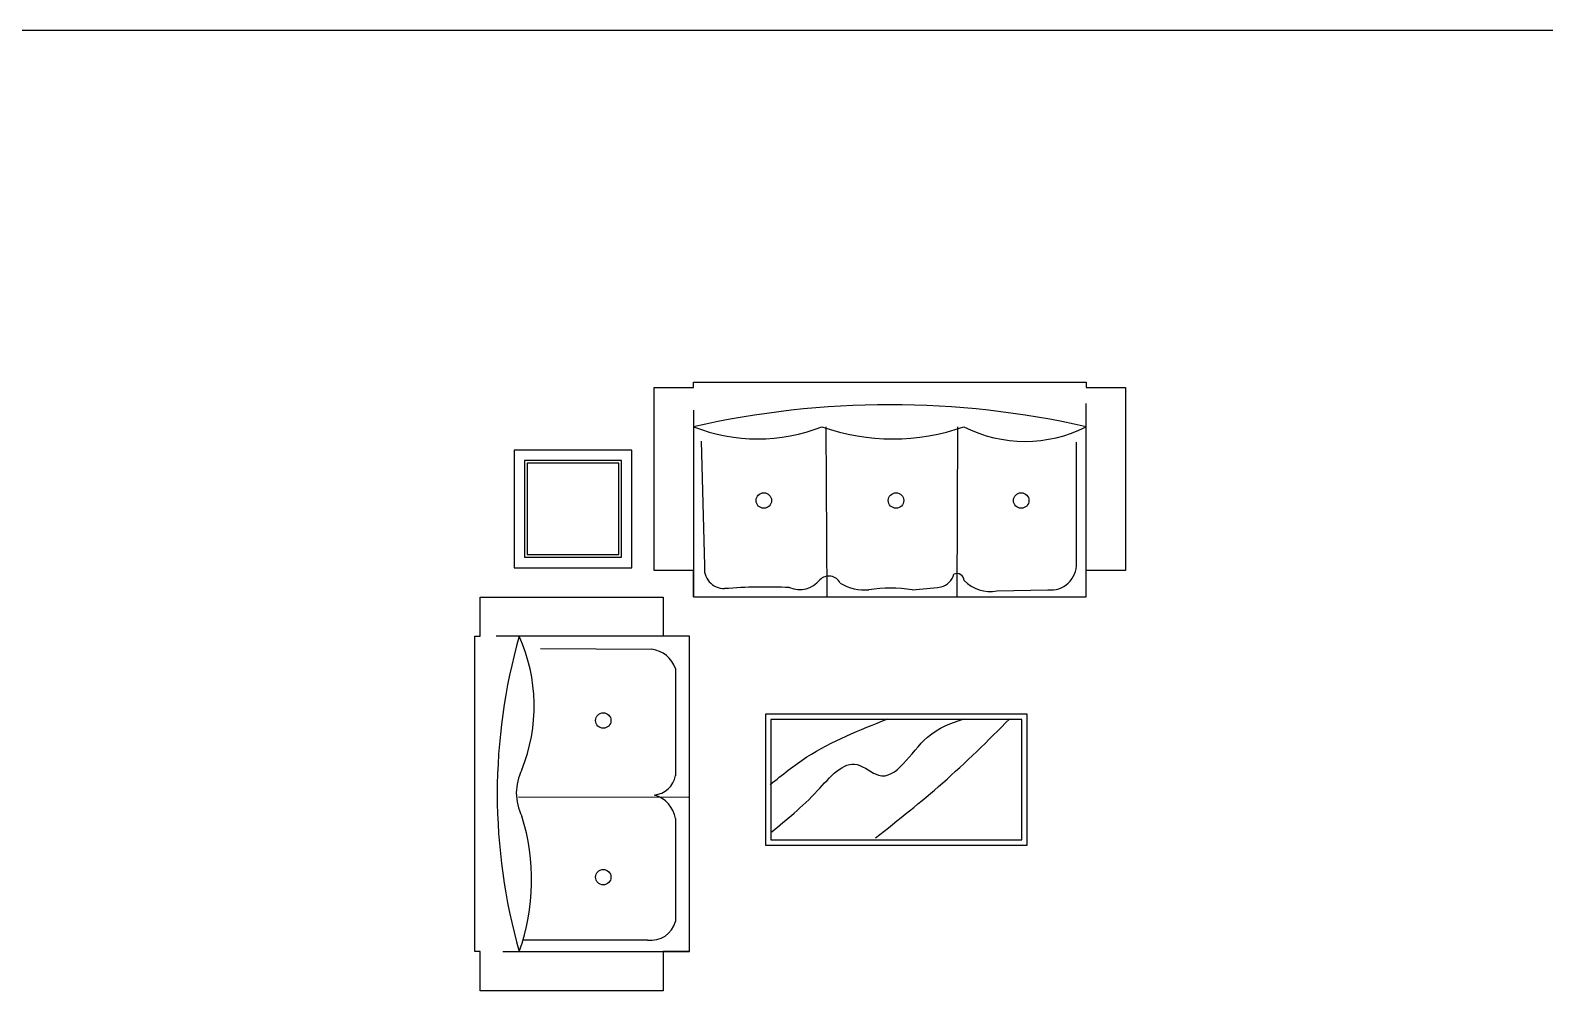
# Model space of a CAD drawing. Header units: millimetres. Extents: x -30782 to 40110, y 35885 to 73818.
# Drawn here: x -349 to 5437, y 50705 to 54377 of the extents above; entities that cross this region are included whole.
import ezdxf

# ---------------------------------------------------------------- set-up
doc = ezdxf.new("R2010")
doc.units = ezdxf.units.MM
doc.layers.add('www.cad-blocks.net', color=7, linetype='Continuous')

# ---------------------------------------------------------------- blocks, each defined once
blk = doc.blocks.new('A$C412119AE')
for p, q in [((1765.9, 2176), (1765.9, 2326)), ((1765.9, 2326), (2465.9, 2326)), ((2465.9, 2326), (2465.9, 2176)), ((1665.9, 2176), (1765.9, 2176)), ((1665.9, 2176), (1665.9, 970.8)), ((2379.1, 2176), (1665.9, 2176)), ((2465.9, 2176), (2485.9, 2176)), ((2485.9, 2176), (2485.9, 970.8)), ((1825.7, 2132.2), (2302.7, 2132.2)), ((1719.4, 1668.1), (1719.4, 2061.3)), ((1375.4, 1768.9), (375.4, 1768.9)), ((375.4, 1768.9), (375.4, 1268.9)), ((1355.4, 1748.9), (395.4, 1748.9)), ((395.4, 1748.9), (395.4, 1288.9)), ((1355.4, 1288.9), (1355.4, 1748.9)), ((1375.4, 1268.9), (1375.4, 1768.9)), ((1669.2, 1587.6), (2319.2, 1585.7)), ((1719.4, 1094.5), (1719.4, 1503.8)), ((395.4, 1288.9), (1355.4, 1288.9)), ((375.4, 1268.9), (1375.4, 1268.9)), ((2235, 1017.2), (1809.6, 1020.4)), ((1665.9, 970.8), (2404.3, 970.8)), ((1765.9, 820.8), (1765.9, 970.8)), ((2485.9, 970.8), (2465.9, 970.8)), ((2465.9, 970.8), (2465.9, 820.8)), ((150, 820), (150, 81.6)), ((1650, 820), (150, 820)), ((642.7, 820), (640.8, 170)), ((1139.6, 820), (1143.5, 170)), ((1650, 106.9), (1650, 820)), ((1650, 820), (1650, 720)), ((2465.9, 820.8), (1765.9, 820.8)), ((490.8, 797.2), (296.7, 793)), ((0, 20), (0, 720)), ((0, 720), (150, 720)), ((1620.5, 224.7), (1607.9, 700.4)), ((1650, 720), (1800, 720)), ((1800, 720), (1800, 20)), ((1885.8, 708.9), (1885.8, 258.9)), ((2335.8, 708.9), (1885.8, 708.9)), ((2335.8, 258.9), (2335.8, 708.9)), ((187.2, 692), (187.2, 228.9)), ((1925.8, 668.9), (1925.8, 298.9)), ((2295.8, 668.9), (1925.8, 668.9)), ((1935.8, 658.9), (1935.8, 308.9)), ((2285.8, 658.9), (1935.8, 658.9)), ((2285.8, 308.9), (2285.8, 658.9)), ((2295.8, 298.9), (2295.8, 668.9)), ((1925.8, 298.9), (2295.8, 298.9)), ((1935.8, 308.9), (2285.8, 308.9)), ((1885.8, 258.9), (2335.8, 258.9)), ((150, 20), (0, 20)), ((150, 0), (150, 20)), ((1650, 20), (1650, 0)), ((1800, 20), (1650, 20)), ((1650, 0), (150, 0))]:
    blk.add_line(p, q)
for centre in [(1995.2, 1891.7), (1995.2, 1293.1), (398.2, 452), (876.5, 452), (1381.8, 452)]:
    blk.add_circle(centre, 29.5)
for centre, radius, start, end in [((3089.3, 1902.2), 820.4, 160.50304, 197.27883), ((202.9, 1573.4), 2197.3, 344.08302, 15.91698), ((1812.8, 2036.4), 96.7, 82.30019, 165.08006), ((1830, 1685.8), 112, 189.0797, 254.44081), ((2133.5, 1569.9), 193.8, 332.79347, 27.20653), ((1809.1, 1487.1), 91.2, 95.74421, 169.48399), ((2917.4, 1237.9), 658.1, 158.30056, 203.94833), ((1824.2, 1130.1), 110.7, 198.77187, 262.42669), ((284.9, 696), 97.7, 83.05444, 182.36446), ((516, 656.3), 143.2, 45.31905, 100.10139), ((643.8, 758.5), 27.2, 180.80594, 295.18319), ((721.1, 716.6), 67.9, 104.67166, 165.32844), ((1108.9, -2844), 3648.9, 94.62092, 96.37281), ((897.6, 1374.7), 587.5, 261.9179, 278.0821), ((996.1, 612.3), 181.4, 58.97104, 95.03964), ((1133, 788.8), 48.2, 205.88938, 315.66926), ((1244.1, 695.8), 96.9, 66.28266, 142.29634), ((1373.1, 2811.3), 2028.7, 267.45837, 274.48249), ((1532.5, 712.5), 76.3, 350.88786, 90.69758), ((383.4, -290.5), 516.3, 63.11882, 116.88118), ((888.2, -595.2), 811.8, 70.47891, 109.52109), ((1404.7, -453), 669.5, 68.50957, 111.49043), ((900, 3466.4), 3380.7, 257.18237, 282.81763)]:
    blk.add_arc(centre, radius, start, end)
for points in [[(954.7, 1741.3), (698.3, 1531.5), (441.9, 1286.7)], [(1351, 1718), (1176.2, 1560.6), (1024.7, 1461.5), (943.1, 1502.3), (756.6, 1356.6), (616.7, 1286.7)], [(1356.8, 1537.3), (1217, 1432.4), (908.1, 1286.7)]]:
    blk.add_spline(points, degree=3)
blk = doc.blocks.new('format')
at = {"color": 155, "true_color": 0x546d8e}
blk.add_line((-27052.7, 54376.6), (40110.2, 54376.6), dxfattribs=at)

msp = doc.modelspace()

# ---------------------------------------------------------------- block references
at = {"rotation": 180}
msp.add_blockref('A$C412119AE', (3835.4, 53030.7), dxfattribs=at)
at = {"layer": 'www.cad-blocks.net'}
msp.add_blockref('format', (0, 0), dxfattribs=at)

doc.saveas('drawing.dxf')
